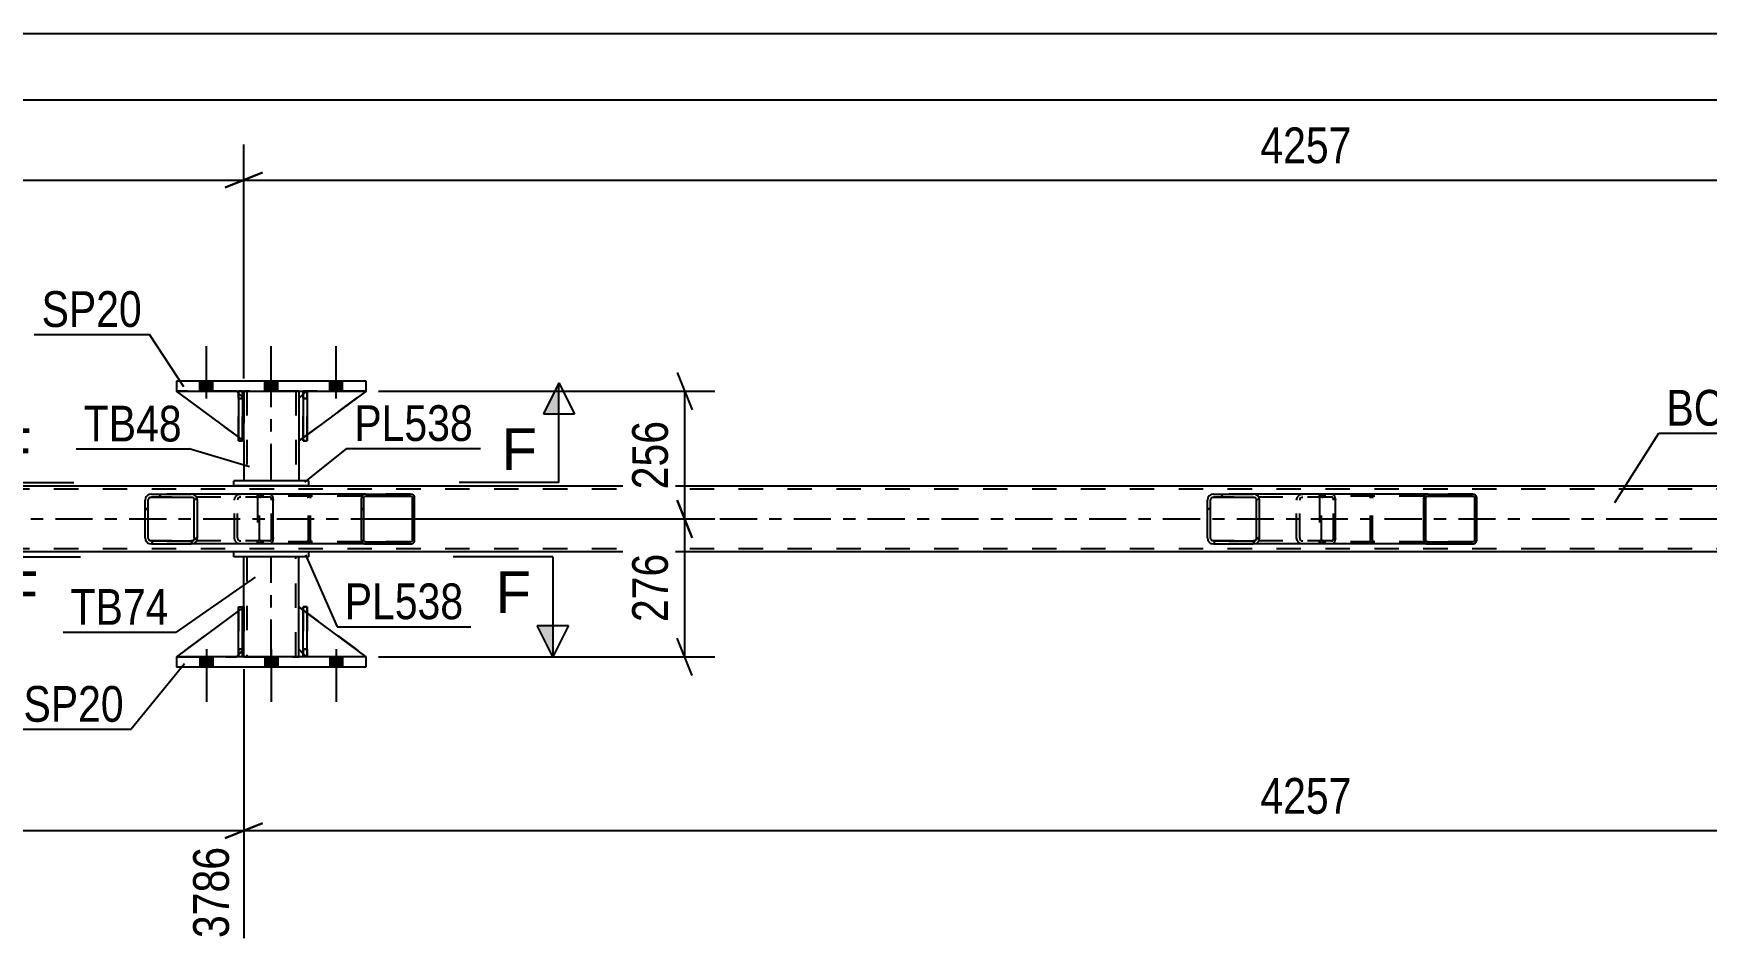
# Model space of a CAD drawing. Header units: millimetres. Extents: x 0 to 841, y 0 to 594.
# Drawn here: x 143.7 to 277.8, y 206.7 to 279.8 of the extents above; entities that cross this region are included whole.
import ezdxf

# ---------------------------------------------------------------- set-up
doc = ezdxf.new("R2010")
doc.units = ezdxf.units.MM
doc.linetypes.add('DXK_LINE_DOT2', pattern=[3.9198, 1.9599, -1.9599])
doc.linetypes.add('DXK_LINE_DOT3', pattern=[5.9187, 2.979, -0.9799, 0.9799, -0.9799])
doc.styles.add('Arial', font='ARIAL.TTF', dxfattribs={"height": 0.2})
doc.styles.add('Arial Narrow', font='ARIALN.TTF', dxfattribs={"height": 0.2})

# ---------------------------------------------------------------- blocks, each defined once
blk = doc.blocks.new('Part-814553119-5487 - 5433')
at = {"color": 2, "linetype": 'Continuous'}
for p, q in [((160.14, 233.48), (155.18, 229.81)), ((160.58, 233.81), (160.46, 233.71)), ((160.58, 230.41), (160.58, 233.81)), ((160.14, 229.96), (159.98, 229.81)), ((160.58, 230.41), (160.46, 230.28)), ((160.58, 230.41), (160.58, 230.41))]:
    blk.add_line(p, q, dxfattribs=at)
at = {"color": 7, "linetype": 'DXK_LINE_DOT2'}
for p, q in [((160.46, 233.71), (160.14, 233.48)), ((160.58, 230.41), (160.58, 233.81)), ((155.18, 229.81), (159.98, 229.81)), ((160.58, 230.41), (159.98, 229.81)), ((160.46, 230.28), (160.14, 229.96))]:
    blk.add_line(p, q, dxfattribs=at)
blk = doc.blocks.new('Part-814553119-5499 - 5433')
at = {"color": 2, "linetype": 'Continuous'}
for p, q in [((165.34, 250.85), (164.99, 250.5)), ((170.38, 251.1), (165.66, 247.6)), ((164.99, 250.5), (164.99, 247.1)), ((165.34, 247.36), (164.99, 247.1))]:
    blk.add_line(p, q, dxfattribs=at)
at = {"color": 7, "linetype": 'DXK_LINE_DOT2'}
for p, q in [((165.59, 251.1), (165.34, 250.85)), ((170.38, 251.1), (165.59, 251.1)), ((165.66, 247.6), (165.34, 247.36))]:
    blk.add_line(p, q, dxfattribs=at)
blk = doc.blocks.new('Part-814553119-5441 - 5433')
at = {"color": 7, "linetype": 'DXK_LINE_DOT2'}
for p, q in [((165.34, 250.5), (165.34, 251.1)), ((165.34, 251.1), (165.34, 251.1)), ((165.34, 251.1), (165.34, 247.1)), ((165.66, 251.1), (165.34, 251.1)), ((165.66, 250.5), (165.66, 251.1)), ((165.66, 247.1), (165.66, 251.1)), ((165.34, 247.1), (165.34, 250.5)), ((165.34, 250.5), (165.66, 250.5)), ((165.66, 250.5), (165.66, 247.1)), ((165.34, 247.1), (165.66, 247.1))]:
    blk.add_line(p, q, dxfattribs=at)
blk = doc.blocks.new('Part-814553119-5448 - 5433')
at = {"color": 2, "linetype": 'Continuous'}
for p, q in [((160.58, 251.1), (160.58, 250.5)), ((164.98, 251.1), (164.98, 250.5)), ((160.58, 247.1), (160.58, 243.9)), ((164.98, 247.1), (164.98, 243.9))]:
    blk.add_line(p, q, dxfattribs=at)
at = {"color": 7, "linetype": 'DXK_LINE_DOT2'}
for p, q in [((164.98, 251.1), (160.58, 251.1)), ((160.82, 251.1), (160.82, 243.9)), ((164.74, 251.1), (164.74, 243.9)), ((160.58, 250.5), (160.58, 247.1)), ((164.98, 250.5), (164.98, 247.1)), ((164.98, 243.9), (160.58, 243.9))]:
    blk.add_line(p, q, dxfattribs=at)
at = {"color": 7, "linetype": 'DXK_LINE_DOT3'}
blk.add_line((162.78, 243.9), (162.78, 251.1), dxfattribs=at)
blk = doc.blocks.new('Part-814553119-5453 - 5433')
at = {"color": 2, "linetype": 'Continuous'}
for p, q in [((165.78, 243.9), (159.78, 243.9)), ((159.78, 243.5), (159.78, 243.9)), ((165.78, 243.5), (159.78, 243.5)), ((165.78, 243.5), (165.78, 243.9))]:
    blk.add_line(p, q, dxfattribs=at)
blk = doc.blocks.new('Part-814553119-5458 - 5433')
at = {"color": 2, "linetype": 'Continuous'}
for p, q in [((165.78, 238.21), (159.78, 238.21)), ((159.78, 237.81), (159.78, 238.21)), ((165.78, 237.81), (159.78, 237.81)), ((165.78, 237.81), (165.78, 238.21))]:
    blk.add_line(p, q, dxfattribs=at)
blk = doc.blocks.new('Part-814553119-5463 - 5433')
at = {"color": 2, "linetype": 'Continuous'}
for p, q in [((160.58, 233.81), (160.58, 237.81)), ((164.98, 233.81), (164.98, 237.81)), ((160.58, 229.81), (160.58, 230.41)), ((164.98, 229.81), (164.98, 230.41))]:
    blk.add_line(p, q, dxfattribs=at)
at = {"color": 7, "linetype": 'DXK_LINE_DOT2'}
for p, q in [((164.98, 237.81), (160.58, 237.81)), ((160.82, 237.81), (160.82, 229.81)), ((164.74, 229.81), (164.74, 237.81)), ((160.58, 230.41), (160.58, 233.81)), ((164.98, 230.41), (164.98, 233.81)), ((160.58, 229.81), (164.98, 229.81))]:
    blk.add_line(p, q, dxfattribs=at)
at = {"color": 7, "linetype": 'DXK_LINE_DOT3'}
blk.add_line((162.78, 229.81), (162.78, 237.81), dxfattribs=at)
blk = doc.blocks.new('Part-814553119-5538 - 5433')
at = {"linetype": 'Continuous'}
h = blk.add_hatch(dxfattribs=at)
h.set_pattern_fill('', scale=0.7, style=0, pattern_type=0)
h.set_pattern_definition([(45, (241.9584, 242.5513), (-1.57154, 1.57154), [])])
h.paths.add_polyline_path([(242, 242.37), (241.96, 242.55), (241.85, 242.71), (241.69, 242.81), (241.49, 242.85), (238.31, 242.85), (238.12, 242.81), (237.95, 242.71), (237.85, 242.55), (237.81, 242.37), (237.81, 239.33), (237.85, 239.14), (237.95, 238.99), (238.12, 238.88), (238.31, 238.85), (241.49, 238.85), (241.69, 238.88), (241.85, 238.99), (241.96, 239.14), (242, 239.33)])
h.paths.add_polyline_path([(241.73, 239.24), (241.67, 239.16), (241.59, 239.11), (241.49, 239.09), (238.31, 239.09), (238.21, 239.11), (238.13, 239.16), (238.08, 239.24), (238.06, 239.33), (238.06, 242.37), (238.08, 242.46), (238.13, 242.54), (238.21, 242.59), (238.31, 242.61), (241.49, 242.61), (241.59, 242.59), (241.67, 242.54), (241.73, 242.46), (241.75, 242.37), (241.75, 239.33)])
at = {"color": 2, "linetype": 'Continuous'}
for p, q in [((238.31, 242.85), (238.12, 242.81)), ((238.31, 242.85), (241.49, 242.85)), ((247.79, 242.85), (241.49, 242.85)), ((241.69, 242.81), (241.49, 242.85)), ((247.79, 242.85), (247.9, 242.81)), ((247.9, 242.81), (247.99, 242.71)), ((237.85, 242.55), (237.81, 242.37)), ((237.81, 239.33), (237.81, 242.37)), ((238.06, 242.37), (238.08, 242.46)), ((238.06, 239.33), (238.06, 242.37)), ((238.08, 242.46), (238.13, 242.54)), ((238.13, 242.54), (238.21, 242.59)), ((238.21, 242.59), (238.31, 242.61)), ((238.31, 242.61), (241.49, 242.61)), ((241.49, 242.61), (241.59, 242.59)), ((241.59, 242.59), (241.67, 242.54)), ((241.67, 242.54), (241.73, 242.46)), ((241.73, 242.46), (241.75, 242.37)), ((241.75, 239.33), (241.75, 242.37)), ((242, 242.37), (241.96, 242.55)), ((242, 239.33), (242, 242.37)), ((247.99, 242.71), (248.04, 242.55)), ((248.04, 242.55), (248.07, 242.37)), ((248.07, 239.33), (248.07, 242.37)), ((237.81, 239.33), (237.85, 239.14)), ((238.08, 239.24), (238.06, 239.33)), ((238.13, 239.16), (238.08, 239.24)), ((238.12, 238.88), (238.31, 238.85)), ((238.21, 239.11), (238.13, 239.16)), ((238.31, 239.09), (238.21, 239.11)), ((238.31, 239.09), (241.49, 239.09)), ((238.31, 238.85), (241.49, 238.85)), ((241.59, 239.11), (241.49, 239.09)), ((241.49, 238.85), (241.69, 238.88)), ((247.79, 238.85), (241.49, 238.85)), ((241.67, 239.16), (241.59, 239.11)), ((241.73, 239.24), (241.67, 239.16)), ((241.75, 239.33), (241.73, 239.24)), ((241.96, 239.14), (242, 239.33)), ((247.9, 238.88), (247.79, 238.85)), ((247.99, 238.99), (247.9, 238.88)), ((248.04, 239.14), (247.99, 238.99)), ((248.07, 239.33), (248.04, 239.14))]:
    blk.add_line(p, q, dxfattribs=at)
at = {"color": 7, "linetype": 'DXK_LINE_DOT2'}
for p, q in [((241.49, 242.85), (238.31, 242.85)), ((245.27, 242.81), (245.46, 242.85)), ((246.8, 242.61), (246.8, 242.85)), ((247.79, 242.61), (238.31, 242.61)), ((244.96, 242.37), (245, 242.55)), ((244.96, 239.33), (244.96, 242.37)), ((245.23, 242.46), (245.21, 242.37)), ((245.21, 239.33), (245.21, 242.37)), ((245.28, 242.54), (245.23, 242.46)), ((245.28, 242.54), (245.3, 242.55)), ((245.3, 242.55), (245.36, 242.59)), ((245.36, 242.59), (245.46, 242.61)), ((247.85, 242.59), (247.79, 242.61)), ((247.89, 242.54), (247.85, 242.59)), ((247.92, 242.46), (247.89, 242.54)), ((247.93, 242.37), (247.92, 242.46)), ((247.93, 239.33), (247.93, 242.37)), ((247.79, 239.09), (238.31, 239.09)), ((241.49, 238.85), (238.31, 238.85)), ((245, 239.14), (244.96, 239.33)), ((245.21, 239.33), (245.23, 239.24)), ((245.23, 239.24), (245.28, 239.16)), ((245.46, 238.85), (245.27, 238.88)), ((245.28, 239.16), (245.3, 239.14)), ((245.3, 239.14), (245.36, 239.11)), ((245.36, 239.11), (245.46, 239.09)), ((246.8, 238.85), (246.8, 239.09)), ((247.79, 239.09), (247.85, 239.11)), ((247.85, 239.11), (247.89, 239.16)), ((247.89, 239.16), (247.92, 239.24)), ((247.92, 239.24), (247.93, 239.33))]:
    blk.add_line(p, q, dxfattribs=at)
at = {"color": 2, "linetype": 'Continuous'}
for centre, start, end in [((238.3, 242.35), 111.1941, 156.1506), ((241.51, 242.35), 23.8494, 68.8059), ((238.3, 239.34), 203.8494, 248.8059), ((241.51, 239.34), 291.1941, 336.1506)]:
    blk.add_arc(centre, 0.492, start, end, dxfattribs=at)
at = {"color": 7, "linetype": 'DXK_LINE_DOT2'}
for centre, start, end in [((245.45, 242.35), 111.1941, 156.1506), ((245.45, 239.34), 203.8494, 248.8059)]:
    blk.add_arc(centre, 0.492, start, end, dxfattribs=at)
blk = doc.blocks.new('Part-814553119-5539 - 5433')
at = {"linetype": 'Continuous'}
h = blk.add_hatch(dxfattribs=at)
h.set_pattern_fill('', scale=0.7, style=0, pattern_type=0)
h.set_pattern_definition([(45, (259.3825, 242.65), (-1.57154, 1.57154), [])])
h.paths.add_polyline_path([(259.41, 242.53), (259.38, 242.65), (259.31, 242.75), (259.2, 242.82), (259.07, 242.85), (255.49, 242.85), (255.36, 242.82), (255.25, 242.75), (255.18, 242.65), (255.15, 242.53), (255.15, 239.17), (255.18, 239.05), (255.25, 238.94), (255.36, 238.87), (255.49, 238.85), (259.07, 238.85), (259.2, 238.87), (259.31, 238.94), (259.38, 239.05), (259.41, 239.17)])
h.paths.add_polyline_path([(259.23, 239.11), (259.19, 239.05), (259.13, 239.02), (259.07, 239.01), (255.49, 239.01), (255.43, 239.02), (255.37, 239.05), (255.33, 239.11), (255.32, 239.17), (255.32, 242.53), (255.33, 242.59), (255.37, 242.64), (255.43, 242.68), (255.49, 242.69), (259.07, 242.69), (259.13, 242.68), (259.19, 242.64), (259.23, 242.59), (259.24, 242.53), (259.24, 239.17)])
at = {"color": 7, "linetype": 'DXK_LINE_DOT2'}
for p, q in [((247.01, 242.82), (247.14, 242.85)), ((247.79, 242.85), (247.14, 242.85)), ((250.72, 242.85), (250.85, 242.82)), ((259.07, 242.85), (255.49, 242.85)), ((246.8, 242.53), (246.81, 242.55)), ((246.8, 242.53), (246.8, 239.17)), ((246.81, 242.55), (246.83, 242.65)), ((246.99, 242.59), (246.97, 242.53)), ((246.97, 239.17), (246.97, 242.53)), ((247.02, 242.64), (246.99, 242.59)), ((247.08, 242.68), (247.02, 242.64)), ((247.14, 242.69), (247.08, 242.68)), ((259.07, 242.69), (247.14, 242.69)), ((250.78, 242.68), (250.72, 242.69)), ((250.84, 242.64), (250.78, 242.68)), ((250.88, 242.59), (250.84, 242.64)), ((250.89, 242.53), (250.88, 242.59)), ((250.89, 239.17), (250.89, 242.53)), ((251.03, 242.65), (251.06, 242.53)), ((251.06, 239.17), (251.06, 242.53)), ((246.83, 239.05), (246.8, 239.17)), ((246.97, 239.17), (246.99, 239.11)), ((246.99, 239.11), (247.02, 239.05)), ((247.14, 238.85), (247.01, 238.87)), ((247.02, 239.05), (247.08, 239.02)), ((247.08, 239.02), (247.14, 239.01)), ((259.07, 239.01), (247.14, 239.01)), ((247.79, 238.85), (247.14, 238.85)), ((250.72, 239.01), (250.78, 239.02)), ((250.85, 238.87), (250.72, 238.85)), ((250.78, 239.02), (250.84, 239.05)), ((250.84, 239.05), (250.88, 239.11)), ((250.88, 239.11), (250.89, 239.17)), ((251.06, 239.17), (251.03, 239.05)), ((259.07, 238.85), (255.49, 238.85))]:
    blk.add_line(p, q, dxfattribs=at)
at = {"color": 2, "linetype": 'Continuous'}
for p, q in [((255.49, 242.85), (247.79, 242.85)), ((255.49, 242.85), (255.36, 242.82)), ((255.49, 242.85), (259.07, 242.85)), ((259.2, 242.82), (259.07, 242.85)), ((255.18, 242.65), (255.15, 242.53)), ((255.15, 239.17), (255.15, 242.53)), ((255.32, 242.53), (255.33, 242.59)), ((255.32, 239.17), (255.32, 242.53)), ((255.33, 242.59), (255.37, 242.64)), ((255.37, 242.64), (255.43, 242.68)), ((255.43, 242.68), (255.49, 242.69)), ((255.49, 242.69), (259.07, 242.69)), ((259.07, 242.69), (259.13, 242.68)), ((259.13, 242.68), (259.19, 242.64)), ((259.19, 242.64), (259.23, 242.59)), ((259.23, 242.59), (259.24, 242.53)), ((259.24, 239.17), (259.24, 242.53)), ((259.41, 242.53), (259.38, 242.65)), ((259.41, 239.17), (259.41, 242.53)), ((255.49, 238.85), (247.79, 238.85)), ((255.15, 239.17), (255.18, 239.05)), ((255.33, 239.11), (255.32, 239.17)), ((255.37, 239.05), (255.33, 239.11)), ((255.36, 238.87), (255.49, 238.85)), ((255.43, 239.02), (255.37, 239.05)), ((255.49, 239.01), (255.43, 239.02)), ((255.49, 239.01), (259.07, 239.01)), ((255.49, 238.85), (259.07, 238.85)), ((259.13, 239.02), (259.07, 239.01)), ((259.07, 238.85), (259.2, 238.87)), ((259.19, 239.05), (259.13, 239.02)), ((259.23, 239.11), (259.19, 239.05)), ((259.24, 239.17), (259.23, 239.11)), ((259.38, 239.05), (259.41, 239.17))]:
    blk.add_line(p, q, dxfattribs=at)
at = {"color": 7, "linetype": 'DXK_LINE_DOT2'}
for centre, start, end in [((247.13, 242.51), 110.7583, 155.6801), ((250.73, 242.51), 24.3199, 69.2417), ((247.13, 239.18), 204.3199, 249.2417), ((250.73, 239.18), 290.7583, 335.6801)]:
    blk.add_arc(centre, 0.331, start, end, dxfattribs=at)
at = {"color": 2, "linetype": 'Continuous'}
for centre, start, end in [((255.48, 242.51), 110.7583, 155.68), ((259.08, 242.51), 24.32, 69.2417), ((255.48, 239.18), 204.32, 249.2417), ((259.08, 239.18), 290.7583, 335.68)]:
    blk.add_arc(centre, 0.331, start, end, dxfattribs=at)
blk = doc.blocks.new('Part-814553119-5479 - 5433')
at = {"color": 2, "linetype": 'Continuous'}
for p, q in [((170.38, 251.9), (155.18, 251.9)), ((155.18, 251.9), (155.18, 251.1)), ((155.18, 251.1), (170.38, 251.1)), ((170.38, 251.1), (170.38, 251.9))]:
    blk.add_line(p, q, dxfattribs=at)
blk = doc.blocks.new('Part-814553119-5484 - 5433')
at = {"color": 2, "linetype": 'Continuous'}
for p, q in [((155.18, 229.81), (155.18, 229.01)), ((170.38, 229.81), (155.18, 229.81)), ((170.38, 229.01), (170.38, 229.81)), ((155.18, 229.01), (170.38, 229.01))]:
    blk.add_line(p, q, dxfattribs=at)
blk = doc.blocks.new('Part-814553119-5485 - 5433')
at = {"color": 2, "linetype": 'Continuous'}
for p, q in [((164.99, 230.41), (164.99, 233.81)), ((165.34, 233.55), (164.99, 233.81)), ((170.38, 229.81), (165.66, 233.31)), ((165.34, 230.05), (164.99, 230.41))]:
    blk.add_line(p, q, dxfattribs=at)
at = {"color": 7, "linetype": 'DXK_LINE_DOT2'}
for p, q in [((165.66, 233.31), (165.34, 233.55)), ((165.59, 229.81), (165.34, 230.05)), ((170.38, 229.81), (165.59, 229.81)), ((170.38, 229.81), (170.38, 229.81)), ((170.38, 229.81), (170.38, 229.81))]:
    blk.add_line(p, q, dxfattribs=at)
blk = doc.blocks.new('Part-814553119-5486 - 5433')
at = {"color": 7, "linetype": 'DXK_LINE_DOT2'}
for p, q in [((164.99, 230.41), (164.99, 233.81)), ((164.99, 233.81), (170.38, 229.81)), ((165.59, 229.81), (164.99, 230.41)), ((170.38, 229.81), (165.59, 229.81))]:
    blk.add_line(p, q, dxfattribs=at)
blk = doc.blocks.new('Part-814553119-5494 - 5433')
at = {"color": 7, "linetype": 'DXK_LINE_DOT2'}
for p, q in [((160.58, 233.81), (155.18, 229.81)), ((160.58, 230.41), (160.58, 233.81)), ((160.58, 233.81), (160.58, 230.41)), ((155.18, 229.81), (159.98, 229.81)), ((159.98, 229.81), (160.58, 230.41)), ((160.58, 230.41), (159.98, 229.81)), ((160.58, 230.41), (160.58, 230.41))]:
    blk.add_line(p, q, dxfattribs=at)
blk = doc.blocks.new('Part-814553119-5495 - 5433')
at = {"color": 2, "linetype": 'Continuous'}
for p, q in [((160.14, 229.81), (160.14, 233.81)), ((160.14, 233.81), (160.46, 233.81)), ((160.46, 229.81), (160.46, 233.81)), ((160.14, 229.81), (160.14, 229.81)), ((160.46, 229.81), (160.14, 229.81))]:
    blk.add_line(p, q, dxfattribs=at)
at = {"color": 7, "linetype": 'DXK_LINE_DOT2'}
for p, q in [((160.14, 233.81), (160.14, 230.41)), ((160.46, 230.41), (160.46, 233.81)), ((160.14, 230.41), (160.14, 229.81)), ((160.14, 230.41), (160.46, 230.41)), ((160.46, 229.81), (160.46, 230.41)), ((160.46, 229.81), (160.46, 229.81))]:
    blk.add_line(p, q, dxfattribs=at)
blk = doc.blocks.new('Part-814553119-5496 - 5433')
at = {"color": 2, "linetype": 'Continuous'}
for p, q in [((165.34, 229.81), (165.34, 233.81)), ((165.34, 233.81), (165.66, 233.81)), ((165.66, 229.81), (165.66, 233.81)), ((165.34, 229.81), (165.34, 229.81)), ((165.66, 229.81), (165.34, 229.81))]:
    blk.add_line(p, q, dxfattribs=at)
at = {"color": 7, "linetype": 'DXK_LINE_DOT2'}
for p, q in [((165.34, 233.81), (165.34, 230.41)), ((165.66, 230.41), (165.66, 233.81)), ((165.34, 230.41), (165.34, 229.81)), ((165.34, 230.41), (165.66, 230.41)), ((165.66, 229.81), (165.66, 230.41)), ((165.66, 229.81), (165.66, 229.81))]:
    blk.add_line(p, q, dxfattribs=at)
blk = doc.blocks.new('Part-814553119-5497 - 5433')
at = {"color": 7, "linetype": 'DXK_LINE_DOT2'}
for p, q in [((160.14, 233.81), (160.46, 233.81)), ((160.14, 230.41), (160.14, 233.81)), ((160.14, 233.81), (160.14, 229.81)), ((160.46, 233.81), (160.46, 230.41)), ((160.46, 229.81), (160.46, 233.71)), ((160.46, 230.41), (160.14, 230.41)), ((160.14, 229.81), (160.14, 230.41)), ((160.46, 229.81), (160.14, 229.81)), ((160.46, 230.41), (160.46, 229.81)), ((160.46, 229.81), (160.46, 229.81))]:
    blk.add_line(p, q, dxfattribs=at)
blk = doc.blocks.new('Part-814553119-5498 - 5433')
at = {"color": 7, "linetype": 'DXK_LINE_DOT2'}
for p, q in [((165.66, 233.81), (165.34, 233.81)), ((165.34, 230.41), (165.34, 233.81)), ((165.34, 233.81), (165.34, 229.81)), ((165.66, 233.81), (165.66, 230.41)), ((165.66, 229.81), (165.66, 233.81)), ((165.66, 230.41), (165.34, 230.41)), ((165.34, 229.81), (165.34, 230.41)), ((165.66, 229.81), (165.34, 229.81)), ((165.66, 230.41), (165.66, 229.81)), ((165.66, 229.81), (165.66, 229.81))]:
    blk.add_line(p, q, dxfattribs=at)
blk = doc.blocks.new('Part-814553119-5535 - 5433')
at = {"linetype": 'Continuous'}
h = blk.add_hatch(dxfattribs=at)
h.set_pattern_fill('', scale=0.7, style=0, pattern_type=0)
h.set_pattern_definition([(45, (156.8242, 242.5513), (-1.57154, 1.57154), [])])
h.paths.add_polyline_path([(156.86, 242.37), (156.82, 242.55), (156.72, 242.71), (156.55, 242.81), (156.36, 242.85), (153.18, 242.85), (152.98, 242.81), (152.82, 242.71), (152.71, 242.55), (152.67, 242.37), (152.67, 239.33), (152.71, 239.14), (152.82, 238.99), (152.98, 238.88), (153.18, 238.85), (156.36, 238.85), (156.55, 238.88), (156.72, 238.99), (156.82, 239.14), (156.86, 239.33)])
h.paths.add_polyline_path([(156.59, 239.24), (156.54, 239.16), (156.46, 239.11), (156.36, 239.09), (153.18, 239.09), (153.08, 239.11), (153, 239.16), (152.94, 239.24), (152.92, 239.33), (152.92, 242.37), (152.94, 242.46), (153, 242.54), (153.08, 242.59), (153.18, 242.61), (156.36, 242.61), (156.46, 242.59), (156.54, 242.54), (156.59, 242.46), (156.61, 242.37), (156.61, 239.33)])
at = {"color": 2, "linetype": 'Continuous'}
for p, q in [((153.18, 242.85), (152.98, 242.81)), ((153.18, 242.85), (156.36, 242.85)), ((162.66, 242.85), (156.36, 242.85)), ((156.55, 242.81), (156.36, 242.85)), ((162.66, 242.85), (162.76, 242.81)), ((162.76, 242.81), (162.85, 242.71)), ((152.71, 242.55), (152.67, 242.37)), ((152.67, 239.33), (152.67, 242.37)), ((152.92, 242.37), (152.94, 242.46)), ((152.92, 239.33), (152.92, 242.37)), ((152.94, 242.46), (153, 242.54)), ((153, 242.54), (153.08, 242.59)), ((153.08, 242.59), (153.18, 242.61)), ((153.18, 242.61), (156.36, 242.61)), ((156.36, 242.61), (156.46, 242.59)), ((156.46, 242.59), (156.54, 242.54)), ((156.54, 242.54), (156.59, 242.46)), ((156.59, 242.46), (156.61, 242.37)), ((156.61, 239.33), (156.61, 242.37)), ((156.86, 242.37), (156.82, 242.55)), ((156.86, 239.33), (156.86, 242.37)), ((162.85, 242.71), (162.91, 242.55)), ((162.91, 242.55), (162.93, 242.37)), ((162.93, 239.33), (162.93, 242.37)), ((152.67, 239.33), (152.71, 239.14)), ((152.94, 239.24), (152.92, 239.33)), ((153, 239.16), (152.94, 239.24)), ((152.98, 238.88), (153.18, 238.85)), ((153.08, 239.11), (153, 239.16)), ((153.18, 239.09), (153.08, 239.11)), ((153.18, 239.09), (156.36, 239.09)), ((153.18, 238.85), (156.36, 238.85)), ((156.46, 239.11), (156.36, 239.09)), ((156.36, 238.85), (156.55, 238.88)), ((162.66, 238.85), (156.36, 238.85)), ((156.54, 239.16), (156.46, 239.11)), ((156.59, 239.24), (156.54, 239.16)), ((156.61, 239.33), (156.59, 239.24)), ((156.82, 239.14), (156.86, 239.33)), ((162.76, 238.88), (162.66, 238.85)), ((162.85, 238.99), (162.76, 238.88)), ((162.91, 239.14), (162.85, 238.99)), ((162.93, 239.33), (162.91, 239.14))]:
    blk.add_line(p, q, dxfattribs=at)
at = {"color": 7, "linetype": 'DXK_LINE_DOT2'}
for p, q in [((156.36, 242.85), (153.18, 242.85)), ((160.13, 242.81), (160.33, 242.85)), ((161.67, 242.61), (161.67, 242.85)), ((162.66, 242.61), (153.18, 242.61)), ((159.82, 242.37), (159.86, 242.55)), ((159.82, 239.33), (159.82, 242.37)), ((160.09, 242.46), (160.07, 242.37)), ((160.07, 239.33), (160.07, 242.37)), ((160.15, 242.54), (160.09, 242.46)), ((160.23, 242.59), (160.15, 242.54)), ((160.33, 242.61), (160.23, 242.59)), ((162.71, 242.59), (162.66, 242.61)), ((162.76, 242.54), (162.71, 242.59)), ((162.79, 242.46), (162.76, 242.54)), ((162.8, 242.37), (162.79, 242.46)), ((162.8, 239.33), (162.8, 242.37)), ((162.66, 239.09), (153.18, 239.09)), ((156.36, 238.85), (153.18, 238.85)), ((159.86, 239.14), (159.82, 239.33)), ((160.07, 239.33), (160.09, 239.24)), ((160.09, 239.24), (160.15, 239.16)), ((160.33, 238.85), (160.13, 238.88)), ((160.15, 239.16), (160.17, 239.14)), ((160.17, 239.14), (160.23, 239.11)), ((160.23, 239.11), (160.33, 239.09)), ((161.67, 238.85), (161.67, 239.09)), ((162.66, 239.09), (162.71, 239.11)), ((162.71, 239.11), (162.76, 239.16)), ((162.76, 239.16), (162.79, 239.24)), ((162.79, 239.24), (162.8, 239.33))]:
    blk.add_line(p, q, dxfattribs=at)
at = {"color": 2, "linetype": 'Continuous'}
for centre, start, end in [((153.16, 242.35), 111.1941, 156.1506), ((156.37, 242.35), 23.8494, 68.8059), ((153.16, 239.34), 203.8494, 248.8059), ((156.37, 239.34), 291.1941, 336.1506)]:
    blk.add_arc(centre, 0.492, start, end, dxfattribs=at)
at = {"color": 7, "linetype": 'DXK_LINE_DOT2'}
for centre, start, end in [((160.31, 242.35), 111.1941, 156.1506), ((160.31, 239.34), 203.8494, 248.8059)]:
    blk.add_arc(centre, 0.492, start, end, dxfattribs=at)
blk = doc.blocks.new('Part-814553119-5537 - 5433')
at = {"linetype": 'Continuous'}
h = blk.add_hatch(dxfattribs=at)
h.set_pattern_fill('', scale=0.7, style=0, pattern_type=0)
h.set_pattern_definition([(45, (174.2483, 242.65), (-1.57154, 1.57154), [])])
h.paths.add_polyline_path([(174.27, 242.53), (174.25, 242.65), (174.17, 242.75), (174.06, 242.82), (173.93, 242.85), (170.36, 242.85), (170.23, 242.82), (170.12, 242.75), (170.04, 242.65), (170.02, 242.53), (170.02, 239.17), (170.04, 239.05), (170.12, 238.94), (170.23, 238.87), (170.36, 238.85), (173.93, 238.85), (174.06, 238.87), (174.17, 238.94), (174.25, 239.05), (174.27, 239.17)])
h.paths.add_polyline_path([(174.09, 239.11), (174.05, 239.05), (174, 239.02), (173.93, 239.01), (170.36, 239.01), (170.29, 239.02), (170.24, 239.05), (170.2, 239.11), (170.19, 239.17), (170.19, 242.53), (170.2, 242.59), (170.24, 242.64), (170.29, 242.68), (170.36, 242.69), (173.93, 242.69), (174, 242.68), (174.05, 242.64), (174.09, 242.59), (174.1, 242.53), (174.1, 239.17)])
at = {"color": 7, "linetype": 'DXK_LINE_DOT2'}
for p, q in [((161.88, 242.82), (162.01, 242.85)), ((162.66, 242.85), (162.01, 242.85)), ((165.58, 242.85), (165.71, 242.82)), ((173.93, 242.85), (170.36, 242.85)), ((161.67, 242.53), (161.69, 242.65)), ((161.67, 242.53), (161.67, 239.17)), ((161.85, 242.59), (161.84, 242.53)), ((161.84, 239.17), (161.84, 242.53)), ((161.89, 242.64), (161.85, 242.59)), ((161.94, 242.68), (161.89, 242.64)), ((162.01, 242.69), (161.94, 242.68)), ((173.93, 242.69), (162.01, 242.69)), ((165.65, 242.68), (165.58, 242.69)), ((165.7, 242.64), (165.65, 242.68)), ((165.74, 242.59), (165.7, 242.64)), ((165.75, 242.53), (165.74, 242.59)), ((165.75, 239.17), (165.75, 242.53)), ((165.9, 242.65), (165.92, 242.53)), ((165.92, 239.17), (165.92, 242.53)), ((161.69, 239.05), (161.67, 239.17)), ((161.84, 239.17), (161.85, 239.11)), ((161.85, 239.11), (161.89, 239.05)), ((162.01, 238.85), (161.88, 238.87)), ((161.89, 239.05), (161.94, 239.02)), ((161.94, 239.02), (162.01, 239.01)), ((173.93, 239.01), (162.01, 239.01)), ((162.66, 238.85), (162.01, 238.85)), ((165.58, 239.01), (165.65, 239.02)), ((165.71, 238.87), (165.58, 238.85)), ((165.65, 239.02), (165.7, 239.05)), ((165.7, 239.05), (165.74, 239.11)), ((165.74, 239.11), (165.75, 239.17)), ((165.92, 239.17), (165.9, 239.05)), ((173.93, 238.85), (170.36, 238.85))]:
    blk.add_line(p, q, dxfattribs=at)
at = {"color": 2, "linetype": 'Continuous'}
for p, q in [((170.36, 242.85), (162.66, 242.85)), ((170.36, 242.85), (170.23, 242.82)), ((170.36, 242.85), (173.93, 242.85)), ((174.06, 242.82), (173.93, 242.85)), ((170.04, 242.65), (170.02, 242.53)), ((170.02, 239.17), (170.02, 242.53)), ((170.19, 242.53), (170.2, 242.59)), ((170.19, 239.17), (170.19, 242.53)), ((170.2, 242.59), (170.24, 242.64)), ((170.24, 242.64), (170.29, 242.68)), ((170.29, 242.68), (170.36, 242.69)), ((170.36, 242.69), (173.93, 242.69)), ((173.93, 242.69), (174, 242.68)), ((174, 242.68), (174.05, 242.64)), ((174.05, 242.64), (174.09, 242.59)), ((174.09, 242.59), (174.1, 242.53)), ((174.1, 239.17), (174.1, 242.53)), ((174.27, 242.53), (174.25, 242.65)), ((174.27, 239.17), (174.27, 242.53)), ((170.36, 238.85), (162.66, 238.85)), ((170.02, 239.17), (170.04, 239.05)), ((170.2, 239.11), (170.19, 239.17)), ((170.24, 239.05), (170.2, 239.11)), ((170.23, 238.87), (170.36, 238.85)), ((170.29, 239.02), (170.24, 239.05)), ((170.36, 239.01), (170.29, 239.02)), ((170.36, 239.01), (173.93, 239.01)), ((170.36, 238.85), (173.93, 238.85)), ((174, 239.02), (173.93, 239.01)), ((173.93, 238.85), (174.06, 238.87)), ((174.05, 239.05), (174, 239.02)), ((174.09, 239.11), (174.05, 239.05)), ((174.1, 239.17), (174.09, 239.11)), ((174.25, 239.05), (174.27, 239.17))]:
    blk.add_line(p, q, dxfattribs=at)
at = {"color": 7, "linetype": 'DXK_LINE_DOT2'}
for centre, start, end in [((162, 242.51), 110.7583, 155.6801), ((165.6, 242.51), 24.3199, 69.2417), ((162, 239.18), 204.3199, 249.2417), ((165.6, 239.18), 290.7583, 335.6801)]:
    blk.add_arc(centre, 0.331, start, end, dxfattribs=at)
at = {"color": 2, "linetype": 'Continuous'}
for centre, start, end in [((170.34, 242.51), 110.7583, 155.68), ((173.95, 242.51), 24.32, 69.2417), ((170.34, 239.18), 204.32, 249.2417), ((173.95, 239.18), 290.7583, 335.68)]:
    blk.add_arc(centre, 0.331, start, end, dxfattribs=at)
blk = doc.blocks.new('Part-814553119-5541 - 5433')
at = {"color": 7, "linetype": 'DXK_LINE_DOT2'}
for p, q in [((165.59, 251.1), (164.99, 250.5)), ((164.99, 247.1), (170.38, 251.1)), ((170.38, 251.1), (165.59, 251.1)), ((164.99, 250.5), (164.99, 247.1))]:
    blk.add_line(p, q, dxfattribs=at)
blk = doc.blocks.new('Part-814553119-5542 - 5433')
at = {"color": 2, "linetype": 'Continuous'}
for p, q in [((160.14, 247.43), (155.18, 251.1)), ((160.14, 250.94), (159.98, 251.1)), ((160.58, 250.5), (160.46, 250.62)), ((160.58, 250.5), (160.58, 250.5)), ((160.58, 247.1), (160.58, 250.5)), ((160.46, 247.19), (160.58, 247.1)), ((160.58, 247.1), (160.58, 247.1))]:
    blk.add_line(p, q, dxfattribs=at)
at = {"color": 7, "linetype": 'DXK_LINE_DOT2'}
for p, q in [((159.98, 251.1), (155.18, 251.1)), ((159.98, 251.1), (160.58, 250.5)), ((160.46, 250.62), (160.14, 250.94)), ((160.58, 250.5), (160.58, 247.1)), ((160.46, 247.19), (160.14, 247.43))]:
    blk.add_line(p, q, dxfattribs=at)
blk = doc.blocks.new('Part-814553119-5543 - 5433')
at = {"color": 7, "linetype": 'DXK_LINE_DOT2'}
for p, q in [((160.58, 247.1), (155.18, 251.1)), ((155.18, 251.1), (159.98, 251.1)), ((159.98, 251.1), (160.58, 250.5)), ((160.58, 250.5), (159.98, 251.1)), ((160.58, 250.5), (160.58, 247.1)), ((160.58, 250.5), (160.58, 250.5)), ((160.58, 250.5), (160.58, 247.1))]:
    blk.add_line(p, q, dxfattribs=at)
blk = doc.blocks.new('Part-814553119-5544 - 5433')
at = {"color": 2, "linetype": 'Continuous'}
for p, q in [((160.46, 251.1), (160.14, 251.1)), ((160.14, 251.1), (160.14, 247.1)), ((160.46, 251.1), (160.46, 251.1)), ((160.46, 251.1), (160.46, 247.1)), ((160.46, 247.1), (160.14, 247.1))]:
    blk.add_line(p, q, dxfattribs=at)
at = {"color": 7, "linetype": 'DXK_LINE_DOT2'}
for p, q in [((160.14, 250.5), (160.14, 251.1)), ((160.46, 250.5), (160.46, 251.1)), ((160.46, 251.1), (160.46, 251.1)), ((160.46, 250.5), (160.14, 250.5)), ((160.14, 250.5), (160.14, 247.1)), ((160.46, 247.1), (160.46, 250.5))]:
    blk.add_line(p, q, dxfattribs=at)
blk = doc.blocks.new('Part-814553119-5545 - 5433')
at = {"color": 2, "linetype": 'Continuous'}
for p, q in [((165.66, 251.1), (165.34, 251.1)), ((165.34, 251.1), (165.34, 247.1)), ((165.66, 251.1), (165.66, 251.1)), ((165.66, 251.1), (165.66, 247.1)), ((165.66, 247.1), (165.34, 247.1))]:
    blk.add_line(p, q, dxfattribs=at)
at = {"color": 7, "linetype": 'DXK_LINE_DOT2'}
for p, q in [((165.34, 250.5), (165.34, 251.1)), ((165.66, 250.5), (165.66, 251.1)), ((165.66, 251.1), (165.66, 251.1)), ((165.66, 250.5), (165.34, 250.5)), ((165.34, 250.5), (165.34, 247.1)), ((165.66, 247.1), (165.66, 250.5))]:
    blk.add_line(p, q, dxfattribs=at)
blk = doc.blocks.new('Part-814553119-5546 - 5433')
at = {"color": 7, "linetype": 'DXK_LINE_DOT2'}
for p, q in [((160.14, 250.5), (160.14, 251.1)), ((160.14, 251.1), (160.14, 251.1)), ((160.14, 251.1), (160.14, 247.1)), ((160.46, 251.1), (160.14, 251.1)), ((160.46, 250.5), (160.46, 251.1)), ((160.46, 247.1), (160.46, 251.1)), ((160.14, 247.1), (160.14, 250.5)), ((160.14, 250.5), (160.46, 250.5)), ((160.46, 250.5), (160.46, 247.1)), ((160.14, 247.1), (160.46, 247.1))]:
    blk.add_line(p, q, dxfattribs=at)
blk = doc.blocks.new('Part-814553119-5605 - 5433')
at = {"color": 2, "linetype": 'Continuous'}
for p, q in [((727.45, 243.49), (68.53, 243.49)), ((159.78, 238.21), (68.53, 238.21)), ((330.05, 238.21), (165.78, 238.21))]:
    blk.add_line(p, q, dxfattribs=at)
at = {"color": 7, "linetype": 'DXK_LINE_DOT2'}
for p, q in [((727.45, 243.25), (68.53, 243.25)), ((727.45, 238.45), (68.53, 238.45)), ((165.78, 238.21), (159.78, 238.21))]:
    blk.add_line(p, q, dxfattribs=at)
at = {"color": 7, "linetype": 'DXK_LINE_DOT3'}
blk.add_line((68.53, 240.85), (727.45, 240.85), dxfattribs=at)
blk = doc.blocks.new('Bolt-814553119-5669 - 5433')
at = {"linetype": 'Continuous'}
for points in [[(157.06, 251.1), (158.1, 251.1), (158.1, 251.9), (157.06, 251.9)], [(157.06, 251.1), (158.1, 251.1), (158.1, 251.9), (157.06, 251.9)], [(157.06, 251.1), (158.1, 251.1), (158.1, 251.9), (157.06, 251.9)], [(162.26, 251.1), (163.3, 251.1), (163.3, 251.9), (162.26, 251.9)], [(162.26, 251.1), (163.3, 251.1), (163.3, 251.9), (162.26, 251.9)], [(167.46, 251.1), (168.5, 251.1), (168.5, 251.9), (167.46, 251.9)], [(167.46, 251.1), (168.5, 251.1), (168.5, 251.9), (167.46, 251.9)], [(167.46, 251.1), (168.5, 251.1), (168.5, 251.9), (167.46, 251.9)]]:
    blk.add_hatch(color=1, dxfattribs=at).paths.add_polyline_path(points)
at = {"color": 1, "linetype": 'Continuous'}
for p, q in [((157.58, 250.5), (157.58, 254.7)), ((157.58, 250.5), (157.58, 254.7)), ((157.58, 250.5), (157.58, 254.7)), ((162.78, 250.5), (162.78, 254.7)), ((162.78, 250.5), (162.78, 254.7)), ((167.98, 250.5), (167.98, 254.7)), ((167.98, 250.5), (167.98, 254.7)), ((167.98, 250.5), (167.98, 254.7)), ((157.06, 251.1), (157.06, 251.9)), ((157.06, 251.1), (157.06, 251.9)), ((157.06, 251.1), (157.06, 251.9)), ((158.1, 251.1), (158.1, 251.9)), ((158.1, 251.1), (158.1, 251.9)), ((158.1, 251.1), (158.1, 251.9)), ((162.26, 251.1), (162.26, 251.9)), ((162.26, 251.1), (162.26, 251.9)), ((163.3, 251.1), (163.3, 251.9)), ((163.3, 251.1), (163.3, 251.9)), ((167.46, 251.1), (167.46, 251.9)), ((167.46, 251.1), (167.46, 251.9)), ((167.46, 251.1), (167.46, 251.9)), ((168.5, 251.1), (168.5, 251.9)), ((168.5, 251.1), (168.5, 251.9)), ((168.5, 251.1), (168.5, 251.9))]:
    blk.add_line(p, q, dxfattribs=at)
blk = doc.blocks.new('Bolt-814553119-5670 - 5433')
at = {"linetype": 'Continuous'}
for points in [[(158.1, 229.81), (157.06, 229.81), (157.06, 229.01), (158.1, 229.01)], [(158.1, 229.81), (157.06, 229.81), (157.06, 229.01), (158.1, 229.01)], [(158.1, 229.81), (157.06, 229.81), (157.06, 229.01), (158.1, 229.01)], [(163.3, 229.81), (162.26, 229.81), (162.26, 229.01), (163.3, 229.01)], [(163.3, 229.81), (162.26, 229.81), (162.26, 229.01), (163.3, 229.01)], [(168.5, 229.81), (167.46, 229.81), (167.46, 229.01), (168.5, 229.01)], [(168.5, 229.81), (167.46, 229.81), (167.46, 229.01), (168.5, 229.01)], [(168.5, 229.81), (167.46, 229.81), (167.46, 229.01), (168.5, 229.01)]]:
    blk.add_hatch(color=1, dxfattribs=at).paths.add_polyline_path(points)
at = {"color": 1, "linetype": 'Continuous'}
for p, q in [((157.06, 229.81), (157.06, 229.01)), ((157.06, 229.81), (157.06, 229.01)), ((157.06, 229.81), (157.06, 229.01)), ((157.58, 230.41), (157.58, 226.21)), ((157.58, 230.41), (157.58, 226.21)), ((157.58, 230.41), (157.58, 226.21)), ((158.1, 229.81), (158.1, 229.01)), ((158.1, 229.81), (158.1, 229.01)), ((158.1, 229.81), (158.1, 229.01)), ((162.26, 229.81), (162.26, 229.01)), ((162.26, 229.81), (162.26, 229.01)), ((162.78, 230.41), (162.78, 226.21)), ((162.78, 230.41), (162.78, 226.21)), ((163.3, 229.81), (163.3, 229.01)), ((163.3, 229.81), (163.3, 229.01)), ((167.46, 229.81), (167.46, 229.01)), ((167.46, 229.81), (167.46, 229.01)), ((167.46, 229.81), (167.46, 229.01)), ((167.98, 230.41), (167.98, 226.21)), ((167.98, 230.41), (167.98, 226.21)), ((167.98, 230.41), (167.98, 226.21)), ((168.5, 229.81), (168.5, 229.01)), ((168.5, 229.81), (168.5, 229.01)), ((168.5, 229.81), (168.5, 229.01))]:
    blk.add_line(p, q, dxfattribs=at)
blk = doc.blocks.new('StraightDimension-814553119-5762 - 5433')
at = {"color": 7, "linetype": 'Continuous'}
for p, q in [((59.91, 237.21), (59.91, 212.75)), ((160.58, 228.81), (160.58, 207.27)), ((61.41, 216.48), (58.41, 215.28)), ((159.08, 215.28), (162.08, 216.48)), ((59.91, 215.88), (160.58, 215.88))]:
    blk.add_line(p, q, dxfattribs=at)
at = {"color": 0}
blk.add_wipeout([(114.51, 216.63), (114.51, 220.83), (105.99, 220.83), (105.99, 216.63)], dxfattribs=at)
at = {"color": 3, "style": 'Arial Narrow'}
blk.add_text('3786', height=2.863, dxfattribs=at).set_placement((106.59, 217.23))
at = {"color": 0, "linetype": 'Continuous'}
for points in [[(59.31, 215.18), (55.11, 215.18), (55.11, 212.15), (59.31, 212.15)], [(159.98, 215.18), (155.78, 215.18), (155.78, 206.67), (159.98, 206.67)]]:
    blk.add_wipeout(points, dxfattribs=at)
at = {"color": 3, "linetype": 'Continuous', "style": 'Arial Narrow'}
for s, height, p in [('0', 2.86, (58.71, 212.75)), ('3786', 2.863, (159.38, 207.27))]:
    blk.add_text(s, height=height, rotation=90.0002, dxfattribs=at).set_placement(p)
blk = doc.blocks.new('StraightDimension-814553119-5778 - 5433')
at = {"color": 7, "linetype": 'Continuous'}
for p, q in [((160.58, 228.81), (160.58, 207.27)), ((162.08, 216.48), (159.08, 215.28)), ((160.58, 215.88), (330.85, 215.88))]:
    blk.add_line(p, q, dxfattribs=at)
at = {"color": 0}
blk.add_wipeout([(249.98, 216.63), (249.98, 220.83), (241.46, 220.83), (241.46, 216.63)], dxfattribs=at)
at = {"color": 3, "style": 'Arial Narrow'}
blk.add_text('4257', height=2.863, dxfattribs=at).set_placement((242.06, 217.23))
blk = doc.blocks.new('StraightDimension-814553119-5785 - 5433')
at = {"color": 7, "linetype": 'Continuous'}
blk.add_line((59.27, 279.76), (736.71, 279.76), dxfattribs=at)
blk = doc.blocks.new('StraightDimension-814553119-5796 - 5433')
at = {"color": 7, "linetype": 'Continuous'}
for p, q in [((59.91, 244.49), (59.91, 270.86)), ((160.58, 252.1), (160.58, 270.86)), ((61.41, 268.61), (58.41, 267.41)), ((159.08, 267.41), (162.08, 268.61)), ((59.91, 268.01), (160.58, 268.01))]:
    blk.add_line(p, q, dxfattribs=at)
at = {"color": 0}
blk.add_wipeout([(114.51, 268.76), (114.51, 272.96), (105.99, 272.96), (105.99, 268.76)], dxfattribs=at)
at = {"color": 3, "style": 'Arial Narrow'}
blk.add_text('3786', height=2.863, dxfattribs=at).set_placement((106.59, 269.36))
blk = doc.blocks.new('StraightDimension-814553119-5812 - 5433')
at = {"color": 7, "linetype": 'Continuous'}
for p, q in [((160.58, 252.1), (160.58, 270.86)), ((162.08, 268.61), (159.08, 267.41)), ((160.58, 268.01), (330.85, 268.01))]:
    blk.add_line(p, q, dxfattribs=at)
at = {"color": 0}
blk.add_wipeout([(249.98, 268.76), (249.98, 272.96), (241.46, 272.96), (241.46, 268.76)], dxfattribs=at)
at = {"color": 3, "style": 'Arial Narrow'}
blk.add_text('4257', height=2.863, dxfattribs=at).set_placement((242.06, 269.36))
blk = doc.blocks.new('StraightDimension-814553119-5824 - 5433')
at = {"color": 7, "linetype": 'Continuous'}
for p, q in [((195.32, 252.6), (196.52, 249.6)), ((171.38, 251.1), (198.32, 251.1)), ((195.92, 240.85), (195.92, 251.1)), ((196.52, 239.35), (195.32, 242.35)), ((171.1, 240.85), (198.32, 240.85))]:
    blk.add_line(p, q, dxfattribs=at)
at = {"color": 0}
blk.add_wipeout([(195.17, 249.31), (190.97, 249.31), (190.97, 242.63), (195.17, 242.63)], dxfattribs=at)
at = {"color": 3, "style": 'Arial Narrow'}
blk.add_text('256', height=2.863, rotation=90.0002, dxfattribs=at).set_placement((194.57, 243.23))
blk = doc.blocks.new('StraightDimension-814553119-5852 - 5433')
at = {"color": 7, "linetype": 'Continuous'}
for p, q in [((195.32, 242.35), (196.52, 239.35)), ((171.1, 240.85), (198.32, 240.85)), ((195.92, 229.81), (195.92, 240.85)), ((196.52, 228.31), (195.32, 231.31)), ((171.38, 229.81), (198.32, 229.81))]:
    blk.add_line(p, q, dxfattribs=at)
at = {"color": 0}
blk.add_wipeout([(195.17, 238.67), (190.97, 238.67), (190.97, 231.99), (195.17, 231.99)], dxfattribs=at)
at = {"color": 3, "style": 'Arial Narrow'}
blk.add_text('276', height=2.863, rotation=90.0002, dxfattribs=at).set_placement((194.57, 232.59))
blk = doc.blocks.new('StraightDimension-814553119-9070 - 5433')
at = {"color": 7, "linetype": 'Continuous'}
blk.add_line((59.91, 274.44), (736.07, 274.44), dxfattribs=at)
blk = doc.blocks.new('Mark-814553119-5444 - 5433')
at = {"color": 0}
blk.add_wipeout([(155.61, 247.06), (155.61, 250.06), (147.75, 250.06), (147.75, 247.06)], dxfattribs=at)
blk.add_wipeout([(155.61, 247.06), (155.61, 250.06), (147.75, 250.06), (147.75, 247.06)], dxfattribs=at)
at = {"color": 30, "linetype": 'Continuous'}
for p in [(147.15, 246.46), (161.04, 245.02)]:
    blk.add_line(p, (156.21, 246.46), dxfattribs=at)
at = {"color": 3, "style": 'Arial Narrow'}
blk.add_text('TB48', height=2.863, dxfattribs=at).set_placement((147.75, 247.06))
blk = doc.blocks.new('Mark-814553119-5449 - 5433')
at = {"color": 0}
blk.add_wipeout([(178.94, 247.1), (178.94, 250.1), (169.44, 250.1), (169.44, 247.1)], dxfattribs=at)
blk.add_wipeout([(178.94, 247.1), (178.94, 250.1), (169.44, 250.1), (169.44, 247.1)], dxfattribs=at)
at = {"color": 30, "linetype": 'Continuous'}
for p, q in [((165.47, 243.81), (168.84, 246.5)), ((168.84, 246.5), (179.54, 246.5))]:
    blk.add_line(p, q, dxfattribs=at)
at = {"color": 3, "style": 'Arial Narrow'}
blk.add_text('PL538', height=2.863, dxfattribs=at).set_placement((169.44, 247.1))
blk = doc.blocks.new('Mark-814553119-5454 - 5433')
at = {"color": 0}
blk.add_wipeout([(178.18, 232.82), (178.18, 235.82), (168.67, 235.82), (168.67, 232.82)], dxfattribs=at)
blk.add_wipeout([(178.18, 232.82), (178.18, 235.82), (168.67, 235.82), (168.67, 232.82)], dxfattribs=at)
at = {"color": 30, "linetype": 'Continuous'}
for p, q in [((165.52, 237.97), (168.07, 232.22)), ((168.07, 232.22), (178.78, 232.22))]:
    blk.add_line(p, q, dxfattribs=at)
at = {"color": 3, "style": 'Arial Narrow'}
blk.add_text('PL538', height=2.863, dxfattribs=at).set_placement((168.67, 232.82))
blk = doc.blocks.new('Mark-814553119-5459 - 5433')
at = {"color": 0}
blk.add_wipeout([(154.55, 232.37), (154.55, 235.37), (146.69, 235.37), (146.69, 232.37)], dxfattribs=at)
blk.add_wipeout([(154.55, 232.37), (154.55, 235.37), (146.69, 235.37), (146.69, 232.37)], dxfattribs=at)
at = {"color": 30, "linetype": 'Continuous'}
for p in [(161.48, 236.2), (146.09, 231.77)]:
    blk.add_line(p, (155.15, 231.77), dxfattribs=at)
at = {"color": 3, "style": 'Arial Narrow'}
blk.add_text('TB74', height=2.863, dxfattribs=at).set_placement((146.69, 232.37))
blk = doc.blocks.new('Mark-814553119-5475 - 5433')
at = {"color": 0}
blk.add_wipeout([(152.41, 256.24), (152.41, 259.24), (144.37, 259.24), (144.37, 256.24)], dxfattribs=at)
blk.add_wipeout([(152.41, 256.24), (152.41, 259.24), (144.37, 259.24), (144.37, 256.24)], dxfattribs=at)
at = {"color": 30, "linetype": 'Continuous'}
for p in [(143.77, 255.64), (155.76, 251.43)]:
    blk.add_line(p, (153.01, 255.64), dxfattribs=at)
at = {"color": 3, "style": 'Arial Narrow'}
blk.add_text('SP20', height=2.863, dxfattribs=at).set_placement((144.37, 256.24))
blk = doc.blocks.new('Mark-814553119-5480 - 5433')
at = {"color": 0}
blk.add_wipeout([(150.96, 224.6), (150.96, 227.6), (142.92, 227.6), (142.92, 224.6)], dxfattribs=at)
blk.add_wipeout([(150.96, 224.6), (150.96, 227.6), (142.92, 227.6), (142.92, 224.6)], dxfattribs=at)
at = {"color": 30, "linetype": 'Continuous'}
for p in [(155.83, 229.25), (142.32, 224)]:
    blk.add_line(p, (151.56, 224), dxfattribs=at)
at = {"color": 3, "style": 'Arial Narrow'}
blk.add_text('SP20', height=2.863, dxfattribs=at).set_placement((142.92, 224.6))
blk = doc.blocks.new('Mark-814553119-5601 - 5433')
at = {"color": 0}
blk.add_wipeout([(284.66, 248.33), (284.66, 251.33), (274.61, 251.33), (274.61, 248.33)], dxfattribs=at)
blk.add_wipeout([(284.66, 248.33), (284.66, 251.33), (274.61, 251.33), (274.61, 248.33)], dxfattribs=at)
at = {"color": 30, "linetype": 'Continuous'}
for p, q in [((270.48, 242.18), (274.01, 247.73)), ((274.01, 247.73), (285.26, 247.73))]:
    blk.add_line(p, q, dxfattribs=at)
at = {"color": 3, "style": 'Arial Narrow'}
blk.add_text('BC181', height=2.863, dxfattribs=at).set_placement((274.61, 248.33))
blk = doc.blocks.new('SectionMark-814553119-5909 - 5433')
at = {"linetype": 'Continuous'}
for points in [[(140.21, 249.27), (138.96, 249.27), (138.96, 251.77)], [(185.84, 249.27), (184.59, 249.27), (185.84, 251.77)]]:
    blk.add_hatch(color=6, dxfattribs=at).paths.add_polyline_path(points)
at = {"color": 6, "linetype": 'Continuous'}
for p, q in [((137.71, 249.27), (138.96, 251.77)), ((138.96, 243.77), (138.96, 251.77)), ((138.96, 251.77), (140.21, 249.27)), ((185.84, 251.77), (184.59, 249.27)), ((185.84, 243.77), (185.84, 251.77)), ((185.84, 251.77), (187.09, 249.27)), ((140.21, 249.27), (137.71, 249.27)), ((184.59, 249.27), (187.09, 249.27)), ((138.96, 243.77), (146.96, 243.77)), ((185.84, 243.77), (177.84, 243.77))]:
    blk.add_line(p, q, dxfattribs=at)
at = {"color": 0, "linetype": 'Continuous'}
for points in [[(143.56, 244.77), (143.56, 248.27), (140.71, 248.27), (140.71, 244.77)], [(184.09, 244.77), (184.09, 248.27), (181.24, 248.27), (181.24, 244.77)]]:
    blk.add_wipeout(points, dxfattribs=at)
at = {"color": 3, "linetype": 'Continuous', "style": 'Arial'}
for p in [(140.71, 244.77), (181.24, 244.77)]:
    blk.add_text('F', height=3.34, dxfattribs=at).set_placement(p)
blk = doc.blocks.new('SectionMark-814553119-5911 - 5433')
at = {"linetype": 'Continuous'}
for points in [[(139.5, 232.31), (140.75, 232.31), (139.5, 229.81)], [(184.1, 232.31), (185.35, 232.31), (185.35, 229.81)]]:
    blk.add_hatch(color=6, dxfattribs=at).paths.add_polyline_path(points)
at = {"color": 6, "linetype": 'Continuous'}
for p, q in [((139.5, 237.81), (147.5, 237.81)), ((139.5, 237.81), (139.5, 229.81)), ((185.35, 237.81), (177.35, 237.81)), ((185.35, 237.81), (185.35, 229.81)), ((139.5, 229.81), (138.25, 232.31)), ((140.75, 232.31), (138.25, 232.31)), ((139.5, 229.81), (140.75, 232.31)), ((184.1, 232.31), (186.6, 232.31)), ((185.35, 229.81), (184.1, 232.31)), ((186.6, 232.31), (185.35, 229.81))]:
    blk.add_line(p, q, dxfattribs=at)
at = {"color": 0, "linetype": 'Continuous'}
for points in [[(144.1, 233.31), (144.1, 236.81), (141.25, 236.81), (141.25, 233.31)], [(183.6, 233.31), (183.6, 236.81), (180.75, 236.81), (180.75, 233.31)]]:
    blk.add_wipeout(points, dxfattribs=at)
at = {"color": 3, "linetype": 'Continuous', "style": 'Arial'}
for p in [(141.25, 233.31), (180.75, 233.31)]:
    blk.add_text('F', height=3.34, dxfattribs=at).set_placement(p)

msp = doc.modelspace()

# ---------------------------------------------------------------- block references
for name in ['Bolt-814553119-5669 - 5433', 'Part-814553119-5479 - 5433', 'Part-814553119-5542 - 5433', 'Part-814553119-5543 - 5433', 'Part-814553119-5544 - 5433', 'Part-814553119-5546 - 5433', 'Part-814553119-5448 - 5433', 'Part-814553119-5499 - 5433', 'Part-814553119-5541 - 5433', 'Part-814553119-5441 - 5433', 'Part-814553119-5545 - 5433', 'Part-814553119-5605 - 5433', 'Part-814553119-5535 - 5433', 'Part-814553119-5453 - 5433', 'Part-814553119-5537 - 5433', 'Part-814553119-5538 - 5433', 'Part-814553119-5539 - 5433', 'Part-814553119-5458 - 5433', 'Part-814553119-5463 - 5433', 'Part-814553119-5487 - 5433', 'Part-814553119-5494 - 5433', 'Part-814553119-5495 - 5433', 'Part-814553119-5497 - 5433', 'Part-814553119-5485 - 5433', 'Part-814553119-5486 - 5433', 'Part-814553119-5496 - 5433', 'Part-814553119-5498 - 5433', 'Part-814553119-5484 - 5433', 'Bolt-814553119-5670 - 5433']:
    msp.add_blockref(name, (0, 0))

# ---------------------------------------------------------------- next in the draw order: block references
for name in ['StraightDimension-814553119-5785 - 5433', 'StraightDimension-814553119-5762 - 5433']:
    msp.add_blockref(name, (0, 0))

# ---------------------------------------------------------------- next in the draw order: block references
for name in ['StraightDimension-814553119-5796 - 5433', 'Mark-814553119-5459 - 5433', 'Mark-814553119-5480 - 5433', 'StraightDimension-814553119-5778 - 5433']:
    msp.add_blockref(name, (0, 0))

# ---------------------------------------------------------------- next in the draw order: block references
msp.add_blockref('StraightDimension-814553119-5812 - 5433', (0, 0))

# ---------------------------------------------------------------- next in the draw order: block references
msp.add_blockref('StraightDimension-814553119-5824 - 5433', (0, 0))

# ---------------------------------------------------------------- next in the draw order: block references
for name in ['StraightDimension-814553119-9070 - 5433', 'StraightDimension-814553119-5852 - 5433']:
    msp.add_blockref(name, (0, 0))

# ---------------------------------------------------------------- next in the draw order: block references
for name in ['Mark-814553119-5475 - 5433', 'Mark-814553119-5601 - 5433', 'Mark-814553119-5444 - 5433', 'Mark-814553119-5449 - 5433', 'Mark-814553119-5454 - 5433']:
    msp.add_blockref(name, (0, 0))

# ---------------------------------------------------------------- next in the draw order: block references
for name in ['SectionMark-814553119-5909 - 5433', 'SectionMark-814553119-5911 - 5433']:
    msp.add_blockref(name, (0, 0))

doc.saveas('drawing.dxf')
